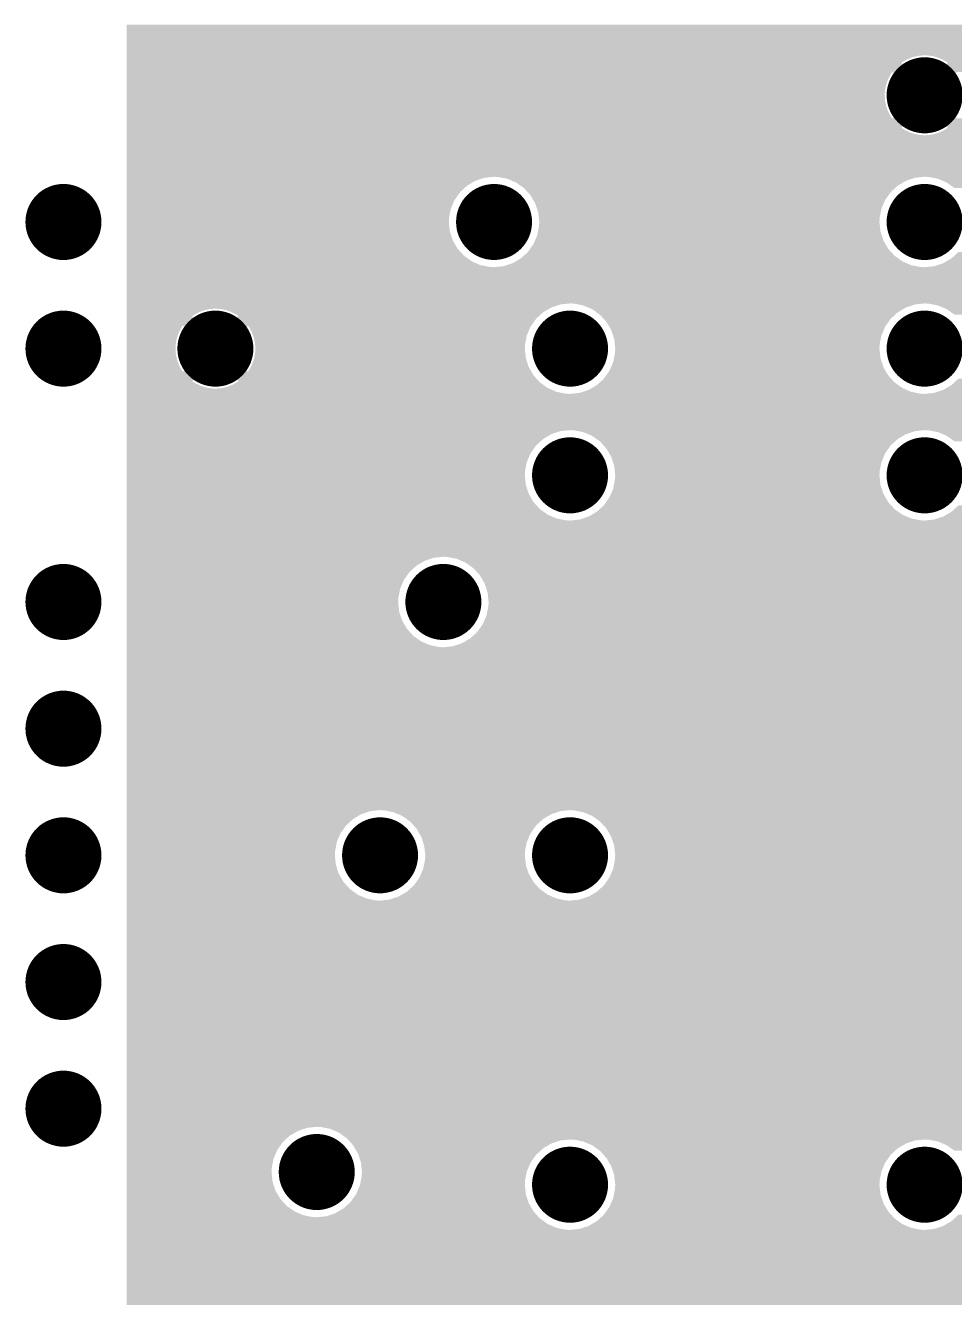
# Model space of a CAD drawing. Extents: x 295 to 953, y 10 to 290.
# Drawn here: x 616.02 to 631.4, y 145.52 to 166.56 of the extents above; entities that cross this region are included whole.
import ezdxf

# ---------------------------------------------------------------- set-up
doc = ezdxf.new("R2010")
doc.units = 0
doc.header["$LTSCALE"] = 5
doc.header["$MEASUREMENT"] = 0
doc.layers.get('0').update_dxf_attribs({"linetype": 'CONTINUOUS', "lineweight": 25})

msp = doc.modelspace()

# ---------------------------------------------------------------- linework, layer by layer
at = {"const_width": 0.629}
for points in [[(630.587, 165.409, 1), (631.216, 165.409, 1)], [(616.338, 163.313, 1), (616.967, 163.313, 1)], [(623.463, 163.313, 1), (624.091, 163.313, 1)], [(630.587, 163.313, 1), (631.216, 163.313, 1)], [(616.338, 161.218, 1), (616.967, 161.218, 1)], [(618.852, 161.218, 1), (619.481, 161.218, 1)], [(624.72, 161.218, 1), (625.349, 161.218, 1)], [(630.587, 161.218, 1), (631.216, 161.218, 1)], [(624.72, 159.122, 1), (625.349, 159.122, 1)], [(630.587, 159.122, 1), (631.216, 159.122, 1)], [(616.338, 157.027, 1), (616.967, 157.027, 1)], [(622.624, 157.027, 1), (623.253, 157.027, 1)], [(616.338, 154.931, 1), (616.967, 154.931, 1)], [(616.338, 152.836, 1), (616.967, 152.836, 1)], [(621.577, 152.836, 1), (622.205, 152.836, 1)], [(624.72, 152.836, 1), (625.349, 152.836, 1)], [(616.338, 150.74, 1), (616.967, 150.74, 1)], [(616.338, 148.645, 1), (616.967, 148.645, 1)], [(620.529, 147.597, 1), (621.158, 147.597, 1)], [(624.72, 147.387, 1), (625.349, 147.387, 1)], [(630.587, 147.387, 1), (631.216, 147.387, 1)]]:
    msp.add_lwpolyline(points, format="xyb", close=True, dxfattribs=at)
for points in [[(617.7, 166.069), (617.7, 166.576), (639.996, 166.069), (639.784, 166.576)], [(617.7, 166.067), (617.7, 166.069), (630.855, 166.067), (630.902, 166.069)], [(617.7, 166.062), (617.7, 166.067), (630.808, 166.062), (630.855, 166.067)], [(617.7, 166.054), (617.7, 166.062), (630.762, 166.054), (630.808, 166.062)], [(617.7, 166.042), (617.7, 166.054), (630.716, 166.042), (630.762, 166.054)], [(617.7, 166.027), (617.7, 166.042), (630.671, 166.027), (630.716, 166.042)], [(630.934, 166.068), (630.902, 166.069), (639.996, 166.068), (639.996, 166.069)], [(630.981, 166.064), (630.934, 166.068), (639.998, 166.064), (639.996, 166.068)], [(631.028, 166.057), (630.981, 166.064), (640.001, 166.057), (639.998, 166.064)], [(631.073, 166.046), (631.028, 166.057), (640.005, 166.046), (640.001, 166.057)], [(631.118, 166.032), (631.073, 166.046), (640.011, 166.032), (640.005, 166.046)], [(617.7, 166.009), (617.7, 166.027), (630.628, 166.009), (630.671, 166.027)], [(617.7, 165.988), (617.7, 166.009), (630.586, 165.988), (630.628, 166.009)], [(617.7, 165.964), (617.7, 165.988), (630.545, 165.964), (630.586, 165.988)], [(617.7, 165.946), (617.7, 165.964), (630.518, 165.946), (630.545, 165.964)], [(617.7, 165.827), (617.7, 165.946), (630.638, 165.827), (630.518, 165.946)], [(630.638, 165.827), (630.667, 165.844), (631.166, 165.827), (631.136, 165.844)], [(630.667, 165.844), (630.673, 165.847), (631.136, 165.844), (631.13, 165.847)], [(630.673, 165.847), (630.704, 165.862), (631.13, 165.847), (631.099, 165.862)], [(630.704, 165.862), (630.71, 165.864), (631.099, 165.862), (631.094, 165.864)], [(630.71, 165.864), (630.742, 165.877), (631.094, 165.864), (631.061, 165.877)], [(630.742, 165.877), (630.749, 165.879), (631.061, 165.877), (631.055, 165.879)], [(630.749, 165.879), (630.781, 165.888), (631.055, 165.879), (631.022, 165.888)], [(630.781, 165.888), (630.788, 165.89), (631.022, 165.888), (631.016, 165.89)], [(630.788, 165.89), (630.821, 165.896), (631.016, 165.89), (630.982, 165.896)], [(630.821, 165.896), (630.829, 165.897), (630.982, 165.896), (630.976, 165.897)], [(630.829, 165.897), (630.861, 165.901), (630.976, 165.897), (630.94, 165.901)], [(630.861, 165.901), (630.873, 165.902), (630.94, 165.901), (630.936, 165.902)], [(630.873, 165.902), (630.902, 165.903), (630.936, 165.902), (630.902, 165.903)], [(631.162, 166.015), (631.118, 166.032), (640.018, 166.015), (640.011, 166.032)], [(631.205, 165.995), (631.162, 166.015), (640.027, 165.995), (640.018, 166.015)], [(631.166, 165.827), (631.269, 165.931), (640.01, 165.827), (640.054, 165.931)], [(631.246, 165.972), (631.205, 165.995), (640.036, 165.972), (640.027, 165.995)], [(631.285, 165.946), (631.246, 165.972), (640.047, 165.946), (640.036, 165.972)], [(631.27, 165.931), (631.285, 165.946), (640.054, 165.931), (640.047, 165.946)], [(617.7, 165.792), (617.7, 165.827), (639.995, 165.792), (640.01, 165.827)], [(617.7, 165.753), (617.7, 165.792), (630.338, 165.753), (630.364, 165.792)], [(617.7, 165.712), (617.7, 165.753), (630.315, 165.712), (630.338, 165.753)], [(617.7, 165.669), (617.7, 165.712), (630.295, 165.669), (630.315, 165.712)], [(617.7, 165.625), (617.7, 165.669), (630.278, 165.625), (630.295, 165.669)], [(617.7, 165.58), (617.7, 165.625), (630.264, 165.58), (630.278, 165.625)], [(630.483, 165.673), (630.364, 165.792), (631.32, 165.673), (631.439, 165.792)], [(630.451, 165.612), (630.463, 165.637), (631.352, 165.612), (631.34, 165.637)], [(630.463, 165.637), (630.47, 165.649), (631.34, 165.637), (631.334, 165.649)], [(630.47, 165.649), (630.483, 165.673), (631.334, 165.649), (631.32, 165.673)], [(617.7, 165.535), (617.7, 165.58), (630.254, 165.535), (630.264, 165.58)], [(617.7, 165.488), (617.7, 165.535), (630.246, 165.488), (630.254, 165.535)], [(617.7, 165.441), (617.7, 165.488), (630.242, 165.441), (630.246, 165.488)], [(617.7, 165.394), (617.7, 165.441), (630.242, 165.394), (630.242, 165.441)], [(630.407, 165.415), (630.408, 165.443), (631.396, 165.415), (631.395, 165.443)], [(630.407, 165.402), (630.407, 165.415), (631.396, 165.402), (631.396, 165.415)], [(630.408, 165.443), (630.41, 165.456), (631.395, 165.443), (631.394, 165.456)], [(630.41, 165.456), (630.413, 165.483), (631.394, 165.456), (631.39, 165.483)], [(630.413, 165.483), (630.415, 165.496), (631.39, 165.483), (631.388, 165.496)], [(630.415, 165.496), (630.421, 165.523), (631.388, 165.496), (631.382, 165.523)], [(630.421, 165.523), (630.424, 165.536), (631.382, 165.523), (631.379, 165.536)], [(630.424, 165.536), (630.432, 165.562), (631.379, 165.536), (631.371, 165.562)], [(630.432, 165.562), (630.436, 165.575), (631.371, 165.562), (631.367, 165.575)], [(630.436, 165.575), (630.446, 165.6), (631.367, 165.575), (631.357, 165.6)], [(630.446, 165.6), (630.451, 165.612), (631.357, 165.6), (631.352, 165.612)], [(617.7, 165.347), (617.7, 165.394), (630.244, 165.347), (630.242, 165.394)], [(617.7, 165.301), (617.7, 165.347), (630.25, 165.301), (630.244, 165.347)], [(617.7, 165.254), (617.7, 165.301), (630.26, 165.254), (630.25, 165.301)], [(617.7, 165.209), (617.7, 165.254), (630.272, 165.209), (630.26, 165.254)], [(617.7, 165.165), (617.7, 165.209), (630.288, 165.165), (630.272, 165.209)], [(630.409, 165.374), (630.407, 165.402), (631.395, 165.374), (631.396, 165.402)], [(630.409, 165.361), (630.409, 165.374), (631.394, 165.361), (631.395, 165.374)], [(630.413, 165.334), (630.409, 165.361), (631.39, 165.334), (631.394, 165.361)], [(630.415, 165.321), (630.413, 165.334), (631.388, 165.321), (631.39, 165.334)], [(630.421, 165.294), (630.415, 165.321), (631.383, 165.294), (631.388, 165.321)], [(630.424, 165.281), (630.421, 165.294), (631.379, 165.281), (631.383, 165.294)], [(630.432, 165.255), (630.424, 165.281), (631.372, 165.255), (631.379, 165.281)], [(630.436, 165.242), (630.432, 165.255), (631.367, 165.242), (631.372, 165.255)], [(630.446, 165.217), (630.436, 165.242), (631.357, 165.217), (631.367, 165.242)], [(630.451, 165.205), (630.446, 165.217), (631.352, 165.205), (631.357, 165.217)], [(630.464, 165.18), (630.451, 165.205), (631.34, 165.18), (631.352, 165.205)], [(617.7, 165.122), (617.7, 165.165), (630.307, 165.122), (630.288, 165.165)], [(617.7, 165.08), (617.7, 165.122), (630.329, 165.08), (630.307, 165.122)], [(617.7, 165.04), (617.7, 165.08), (630.354, 165.04), (630.329, 165.08)], [(617.7, 165.025), (617.7, 165.04), (630.364, 165.025), (630.354, 165.04)], [(617.7, 164.99), (617.7, 165.025), (639.712, 164.99), (639.716, 165.025)], [(617.7, 164.871), (617.7, 164.99), (630.518, 164.871), (630.638, 164.99)], [(630.364, 165.025), (630.483, 165.144), (631.439, 165.025), (631.32, 165.144)], [(630.469, 165.168), (630.464, 165.18), (631.333, 165.168), (631.34, 165.18)], [(630.483, 165.145), (630.469, 165.168), (631.32, 165.145), (631.333, 165.168)], [(630.483, 165.144), (630.483, 165.145), (631.32, 165.144), (631.32, 165.145)], [(630.668, 164.973), (630.638, 164.99), (631.136, 164.973), (631.166, 164.99)], [(631.229, 164.927), (631.166, 164.99), (639.704, 164.927), (639.712, 164.99)], [(617.7, 164.845), (617.7, 164.871), (630.558, 164.845), (630.518, 164.871)], [(617.7, 164.822), (617.7, 164.845), (630.599, 164.822), (630.558, 164.845)], [(617.7, 164.802), (617.7, 164.822), (630.641, 164.802), (630.599, 164.822)], [(617.7, 164.785), (617.7, 164.802), (630.685, 164.785), (630.641, 164.802)], [(617.7, 164.771), (617.7, 164.785), (630.73, 164.771), (630.685, 164.785)], [(630.673, 164.97), (630.668, 164.973), (631.13, 164.97), (631.136, 164.973)], [(630.704, 164.955), (630.673, 164.97), (631.1, 164.955), (631.13, 164.97)], [(630.71, 164.953), (630.704, 164.955), (631.093, 164.953), (631.1, 164.955)], [(630.742, 164.941), (630.71, 164.953), (631.062, 164.941), (631.093, 164.953)], [(630.748, 164.939), (630.742, 164.941), (631.055, 164.939), (631.062, 164.941)], [(630.782, 164.929), (630.748, 164.939), (631.023, 164.929), (631.055, 164.939)], [(630.787, 164.928), (630.782, 164.929), (631.015, 164.928), (631.023, 164.929)], [(630.822, 164.921), (630.787, 164.928), (630.983, 164.921), (631.015, 164.928)], [(630.827, 164.92), (630.822, 164.921), (630.974, 164.92), (630.983, 164.921)], [(630.863, 164.916), (630.827, 164.92), (630.942, 164.916), (630.974, 164.92)], [(630.867, 164.915), (630.863, 164.916), (630.93, 164.915), (630.942, 164.916)], [(630.902, 164.914), (630.867, 164.915), (630.902, 164.914), (630.93, 164.915)], [(631.056, 164.767), (631.101, 164.779), (639.703, 164.767), (639.703, 164.779)], [(631.101, 164.779), (631.145, 164.795), (639.703, 164.779), (639.703, 164.795)], [(631.145, 164.795), (631.188, 164.814), (639.703, 164.795), (639.703, 164.814)], [(631.188, 164.814), (631.23, 164.836), (639.703, 164.814), (639.703, 164.836)], [(631.271, 164.885), (631.229, 164.927), (639.703, 164.885), (639.704, 164.927)], [(631.23, 164.836), (631.27, 164.861), (639.703, 164.836), (639.703, 164.861)], [(631.27, 164.861), (631.285, 164.871), (639.703, 164.861), (639.703, 164.871)], [(631.285, 164.871), (631.271, 164.885), (639.703, 164.871), (639.703, 164.885)], [(617.7, 164.761), (617.7, 164.771), (630.776, 164.761), (630.73, 164.771)], [(617.7, 164.753), (617.7, 164.761), (630.822, 164.753), (630.776, 164.761)], [(617.7, 164.749), (617.7, 164.753), (630.869, 164.749), (630.822, 164.753)], [(617.7, 164.061), (617.7, 164.749), (639.703, 164.061), (639.703, 164.749)], [(617.7, 164.749), (617.7, 164.749), (630.916, 164.749), (630.869, 164.749)], [(630.916, 164.749), (630.963, 164.751), (639.703, 164.749), (639.703, 164.751)], [(630.963, 164.751), (631.01, 164.757), (639.703, 164.751), (639.703, 164.757)], [(631.01, 164.757), (631.056, 164.767), (639.703, 164.757), (639.703, 164.767)], [(617.7, 164.044), (617.7, 164.061), (623.62, 164.044), (623.777, 164.061)], [(617.7, 163.995), (617.7, 164.044), (623.469, 163.995), (623.62, 164.044)], [(617.7, 163.915), (617.7, 163.995), (623.333, 163.915), (623.469, 163.995)], [(623.843, 164.058), (623.777, 164.061), (630.874, 164.058), (630.902, 164.061)], [(623.913, 164.044), (623.843, 164.058), (630.744, 164.044), (630.874, 164.058)], [(623.998, 164.028), (623.913, 164.044), (630.694, 164.028), (630.744, 164.044)], [(624.074, 163.995), (623.998, 164.028), (630.594, 163.995), (630.694, 164.028)], [(624.143, 163.965), (624.074, 163.995), (630.543, 163.965), (630.594, 163.995)], [(624.214, 163.915), (624.143, 163.965), (630.458, 163.915), (630.543, 163.965)], [(630.967, 164.058), (630.902, 164.061), (639.703, 164.058), (639.703, 164.061)], [(631.123, 164.028), (630.967, 164.058), (639.703, 164.028), (639.703, 164.058)], [(631.268, 163.965), (631.123, 164.028), (639.703, 163.965), (639.703, 164.028)], [(631.397, 163.874), (631.268, 163.965), (639.703, 163.874), (639.703, 163.965)], [(617.7, 163.808), (617.7, 163.915), (623.216, 163.808), (623.333, 163.915)], [(617.7, 163.679), (617.7, 163.808), (623.125, 163.679), (623.216, 163.808)], [(624.272, 163.874), (624.214, 163.915), (630.412, 163.874), (630.458, 163.915)], [(624.332, 163.808), (624.272, 163.874), (630.341, 163.808), (630.412, 163.874)], [(624.379, 163.757), (624.332, 163.808), (630.305, 163.757), (630.341, 163.808)], [(624.424, 163.679), (624.379, 163.757), (630.249, 163.679), (630.305, 163.757)], [(617.7, 163.534), (617.7, 163.679), (623.062, 163.534), (623.125, 163.679)], [(617.7, 163.379), (617.7, 163.534), (623.032, 163.379), (623.062, 163.534)], [(624.459, 163.621), (624.424, 163.679), (630.224, 163.621), (630.249, 163.679)], [(624.487, 163.534), (624.459, 163.621), (630.187, 163.534), (630.224, 163.621)], [(624.508, 163.47), (624.487, 163.534), (630.174, 163.47), (630.187, 163.534)], [(617.7, 163.313), (617.7, 163.379), (623.029, 163.313), (623.032, 163.379)], [(617.7, 163.156), (617.7, 163.313), (623.046, 163.156), (623.029, 163.313)], [(624.518, 163.379), (624.508, 163.47), (630.156, 163.379), (630.174, 163.47)], [(624.525, 163.313), (624.518, 163.379), (630.154, 163.313), (630.156, 163.379)], [(624.522, 163.247), (624.525, 163.313), (630.161, 163.247), (630.154, 163.313)], [(617.7, 163.006), (617.7, 163.156), (623.095, 163.006), (623.046, 163.156)], [(624.454, 163.006), (624.492, 163.092), (630.22, 163.006), (630.191, 163.092)], [(624.492, 163.092), (624.504, 163.156), (630.191, 163.092), (630.17, 163.156)], [(624.504, 163.156), (624.522, 163.247), (630.17, 163.156), (630.161, 163.247)], [(617.7, 162.869), (617.7, 163.006), (623.175, 162.869), (623.095, 163.006)], [(624.374, 162.869), (624.429, 162.947), (630.3, 162.869), (630.254, 162.947)], [(624.429, 162.947), (624.454, 163.006), (630.254, 162.947), (630.22, 163.006)], [(617.7, 162.752), (617.7, 162.869), (623.282, 162.752), (623.175, 162.869)], [(617.7, 162.661), (617.7, 162.752), (623.411, 162.661), (623.282, 162.752)], [(624.135, 162.661), (624.221, 162.711), (630.535, 162.661), (630.465, 162.711)], [(624.221, 162.711), (624.266, 162.752), (630.465, 162.711), (630.406, 162.752)], [(624.266, 162.752), (624.338, 162.818), (630.406, 162.752), (630.346, 162.818)], [(624.338, 162.818), (624.374, 162.869), (630.346, 162.818), (630.3, 162.869)], [(631.209, 162.631), (631.346, 162.711), (639.703, 162.631), (639.703, 162.711)], [(631.346, 162.711), (631.462, 162.818), (639.703, 162.711), (639.703, 162.818)], [(617.7, 162.598), (617.7, 162.661), (623.556, 162.598), (623.411, 162.661)], [(617.7, 162.568), (617.7, 162.598), (623.711, 162.568), (623.556, 162.598)], [(617.7, 162.565), (617.7, 162.568), (623.777, 162.565), (623.711, 162.568)], [(617.7, 161.966), (617.7, 162.565), (639.703, 161.966), (639.703, 162.565)], [(623.777, 162.565), (623.804, 162.568), (630.902, 162.565), (630.836, 162.568)], [(623.804, 162.568), (623.934, 162.582), (630.836, 162.568), (630.765, 162.582)], [(623.934, 162.582), (623.985, 162.598), (630.765, 162.582), (630.681, 162.598)], [(623.985, 162.598), (624.084, 162.631), (630.681, 162.598), (630.604, 162.631)], [(624.084, 162.631), (624.135, 162.661), (630.604, 162.631), (630.535, 162.661)], [(630.902, 162.565), (631.059, 162.582), (639.703, 162.565), (639.703, 162.582)], [(631.059, 162.582), (631.209, 162.631), (639.703, 162.582), (639.703, 162.631)], [(617.7, 161.949), (617.7, 161.966), (624.877, 161.949), (625.034, 161.966)], [(617.7, 161.9), (617.7, 161.949), (624.727, 161.9), (624.877, 161.949)], [(617.7, 161.878), (617.7, 161.9), (624.689, 161.878), (624.727, 161.9)], [(617.7, 161.876), (617.7, 161.878), (619.12, 161.876), (619.167, 161.878)], [(617.7, 161.871), (617.7, 161.876), (619.073, 161.871), (619.12, 161.876)], [(617.7, 161.863), (617.7, 161.871), (619.027, 161.863), (619.073, 161.871)], [(617.7, 161.851), (617.7, 161.863), (618.981, 161.851), (619.027, 161.863)], [(617.7, 161.836), (617.7, 161.851), (618.937, 161.836), (618.981, 161.851)], [(617.7, 161.818), (617.7, 161.836), (618.893, 161.818), (618.937, 161.836)], [(619.199, 161.877), (619.167, 161.878), (624.688, 161.877), (624.689, 161.878)], [(619.246, 161.873), (619.199, 161.877), (624.681, 161.873), (624.688, 161.877)], [(619.293, 161.866), (619.246, 161.873), (624.669, 161.866), (624.681, 161.873)], [(619.339, 161.855), (619.293, 161.866), (624.65, 161.855), (624.669, 161.866)], [(619.383, 161.841), (619.339, 161.855), (624.627, 161.841), (624.65, 161.855)], [(619.427, 161.824), (619.383, 161.841), (624.598, 161.824), (624.627, 161.841)], [(625.1, 161.963), (625.034, 161.966), (630.874, 161.963), (630.902, 161.966)], [(625.17, 161.949), (625.1, 161.963), (630.744, 161.949), (630.874, 161.963)], [(625.255, 161.932), (625.17, 161.949), (630.694, 161.932), (630.744, 161.949)], [(625.331, 161.9), (625.255, 161.932), (630.594, 161.9), (630.694, 161.932)], [(625.401, 161.87), (625.331, 161.9), (630.543, 161.87), (630.594, 161.9)], [(625.471, 161.82), (625.401, 161.87), (630.458, 161.82), (630.543, 161.87)], [(630.967, 161.963), (630.902, 161.966), (639.703, 161.963), (639.703, 161.966)], [(631.123, 161.932), (630.967, 161.963), (639.703, 161.932), (639.703, 161.963)], [(631.268, 161.87), (631.123, 161.932), (639.703, 161.87), (639.703, 161.932)], [(631.397, 161.778), (631.268, 161.87), (639.703, 161.778), (639.703, 161.87)], [(617.7, 161.797), (617.7, 161.818), (618.851, 161.797), (618.893, 161.818)], [(617.7, 161.773), (617.7, 161.797), (618.811, 161.773), (618.851, 161.797)], [(617.7, 161.755), (617.7, 161.773), (618.784, 161.755), (618.811, 161.773)], [(617.7, 161.636), (617.7, 161.755), (618.903, 161.636), (618.784, 161.755)], [(617.7, 161.601), (617.7, 161.636), (624.394, 161.601), (624.419, 161.636)], [(618.903, 161.636), (618.932, 161.653), (619.431, 161.636), (619.401, 161.653)], [(618.932, 161.653), (618.939, 161.656), (619.401, 161.653), (619.396, 161.656)], [(618.939, 161.656), (618.969, 161.671), (619.396, 161.656), (619.364, 161.671)], [(618.969, 161.671), (618.976, 161.673), (619.364, 161.671), (619.359, 161.673)], [(618.976, 161.673), (619.007, 161.686), (619.359, 161.673), (619.326, 161.686)], [(619.007, 161.686), (619.014, 161.688), (619.326, 161.686), (619.321, 161.688)], [(619.014, 161.688), (619.046, 161.697), (619.321, 161.688), (619.287, 161.697)], [(619.046, 161.697), (619.053, 161.699), (619.287, 161.697), (619.281, 161.699)], [(619.053, 161.699), (619.086, 161.705), (619.281, 161.699), (619.247, 161.705)], [(619.086, 161.705), (619.094, 161.706), (619.247, 161.705), (619.241, 161.706)], [(619.094, 161.706), (619.126, 161.71), (619.241, 161.706), (619.205, 161.71)], [(619.126, 161.71), (619.138, 161.711), (619.205, 161.71), (619.201, 161.711)], [(619.138, 161.711), (619.167, 161.712), (619.201, 161.711), (619.167, 161.712)], [(619.437, 161.82), (619.427, 161.824), (624.59, 161.82), (624.598, 161.824)], [(619.431, 161.636), (619.508, 161.713), (624.419, 161.636), (624.474, 161.713)], [(619.47, 161.804), (619.437, 161.82), (624.573, 161.804), (624.59, 161.82)], [(619.511, 161.781), (619.47, 161.804), (624.548, 161.781), (624.573, 161.804)], [(619.508, 161.713), (619.55, 161.755), (624.474, 161.713), (624.52, 161.755)], [(619.55, 161.755), (619.511, 161.781), (624.52, 161.755), (624.548, 161.781)], [(625.53, 161.778), (625.471, 161.82), (630.412, 161.778), (630.458, 161.82)], [(625.589, 161.713), (625.53, 161.778), (630.341, 161.713), (630.412, 161.778)], [(625.636, 161.662), (625.589, 161.713), (630.305, 161.662), (630.341, 161.713)], [(625.682, 161.584), (625.636, 161.662), (630.249, 161.584), (630.305, 161.662)], [(617.7, 161.562), (617.7, 161.601), (618.603, 161.562), (618.629, 161.601)], [(617.7, 161.521), (617.7, 161.562), (618.58, 161.521), (618.603, 161.562)], [(617.7, 161.478), (617.7, 161.521), (618.56, 161.478), (618.58, 161.521)], [(617.7, 161.434), (617.7, 161.478), (618.543, 161.434), (618.56, 161.478)], [(617.7, 161.389), (617.7, 161.434), (618.529, 161.389), (618.543, 161.434)], [(618.749, 161.482), (618.629, 161.601), (619.585, 161.482), (619.704, 161.601)], [(618.701, 161.384), (618.711, 161.409), (619.633, 161.384), (619.622, 161.409)], [(618.711, 161.409), (618.717, 161.421), (619.622, 161.409), (619.617, 161.421)], [(618.717, 161.421), (618.728, 161.446), (619.617, 161.421), (619.605, 161.446)], [(618.728, 161.446), (618.735, 161.458), (619.605, 161.446), (619.599, 161.458)], [(618.735, 161.458), (618.749, 161.482), (619.599, 161.458), (619.585, 161.482)], [(619.715, 161.586), (619.704, 161.601), (624.383, 161.586), (624.394, 161.601)], [(619.716, 161.584), (619.715, 161.586), (624.382, 161.584), (624.383, 161.586)], [(619.739, 161.546), (619.716, 161.584), (624.366, 161.546), (624.382, 161.584)], [(619.761, 161.504), (619.739, 161.546), (624.348, 161.504), (624.366, 161.546)], [(619.78, 161.461), (619.761, 161.504), (624.329, 161.461), (624.348, 161.504)], [(619.788, 161.439), (619.78, 161.461), (624.32, 161.439), (624.329, 161.461)], [(619.796, 161.417), (619.788, 161.439), (624.315, 161.417), (624.32, 161.439)], [(619.809, 161.372), (619.796, 161.417), (624.306, 161.372), (624.315, 161.417)], [(625.716, 161.525), (625.682, 161.584), (630.224, 161.525), (630.249, 161.584)], [(625.745, 161.439), (625.716, 161.525), (630.187, 161.439), (630.224, 161.525)], [(625.766, 161.375), (625.745, 161.439), (630.174, 161.375), (630.187, 161.439)], [(617.7, 161.344), (617.7, 161.389), (618.519, 161.344), (618.529, 161.389)], [(617.7, 161.297), (617.7, 161.344), (618.512, 161.297), (618.519, 161.344)], [(617.7, 161.25), (617.7, 161.297), (618.508, 161.25), (618.512, 161.297)], [(617.7, 161.203), (617.7, 161.25), (618.507, 161.203), (618.508, 161.25)], [(617.7, 161.156), (617.7, 161.203), (618.51, 161.156), (618.507, 161.203)], [(618.672, 161.211), (618.673, 161.224), (619.661, 161.211), (619.661, 161.224)], [(618.674, 161.183), (618.672, 161.211), (619.66, 161.183), (619.661, 161.211)], [(618.673, 161.252), (618.675, 161.265), (619.66, 161.252), (619.659, 161.265)], [(618.673, 161.224), (618.673, 161.252), (619.661, 161.224), (619.66, 161.252)], [(618.675, 161.265), (618.678, 161.292), (619.659, 161.265), (619.655, 161.292)], [(618.678, 161.292), (618.68, 161.305), (619.655, 161.292), (619.654, 161.305)], [(618.68, 161.305), (618.686, 161.332), (619.654, 161.305), (619.648, 161.332)], [(618.686, 161.332), (618.689, 161.345), (619.648, 161.332), (619.645, 161.345)], [(618.689, 161.345), (618.697, 161.371), (619.645, 161.345), (619.636, 161.371)], [(618.697, 161.371), (618.701, 161.384), (619.636, 161.371), (619.633, 161.384)], [(619.818, 161.326), (619.809, 161.372), (624.297, 161.326), (624.306, 161.372)], [(619.823, 161.283), (619.818, 161.326), (624.289, 161.283), (624.297, 161.326)], [(619.824, 161.279), (619.823, 161.283), (624.289, 161.279), (624.289, 161.283)], [(619.827, 161.232), (619.824, 161.279), (624.287, 161.232), (624.289, 161.279)], [(619.826, 161.185), (619.827, 161.218), (624.29, 161.185), (624.286, 161.218)], [(619.827, 161.218), (619.827, 161.232), (624.286, 161.218), (624.287, 161.232)], [(625.775, 161.283), (625.766, 161.375), (630.156, 161.283), (630.174, 161.375)], [(625.782, 161.218), (625.775, 161.283), (630.154, 161.218), (630.156, 161.283)], [(625.779, 161.152), (625.782, 161.218), (630.161, 161.152), (630.154, 161.218)], [(617.7, 161.11), (617.7, 161.156), (618.516, 161.11), (618.51, 161.156)], [(617.7, 161.063), (617.7, 161.11), (618.525, 161.063), (618.516, 161.11)], [(617.7, 161.018), (617.7, 161.063), (618.538, 161.018), (618.525, 161.063)], [(617.7, 160.974), (617.7, 161.018), (618.553, 160.974), (618.538, 161.018)], [(618.675, 161.17), (618.674, 161.183), (619.659, 161.17), (619.66, 161.183)], [(618.678, 161.143), (618.675, 161.17), (619.656, 161.143), (619.659, 161.17)], [(618.68, 161.13), (618.678, 161.143), (619.653, 161.13), (619.656, 161.143)], [(618.686, 161.103), (618.68, 161.13), (619.648, 161.103), (619.653, 161.13)], [(618.689, 161.09), (618.686, 161.103), (619.644, 161.09), (619.648, 161.103)], [(618.697, 161.064), (618.689, 161.09), (619.637, 161.064), (619.644, 161.09)], [(618.701, 161.051), (618.697, 161.064), (619.632, 161.051), (619.637, 161.064)], [(618.711, 161.026), (618.701, 161.051), (619.623, 161.026), (619.632, 161.051)], [(618.716, 161.014), (618.711, 161.026), (619.617, 161.014), (619.623, 161.026)], [(618.729, 160.989), (618.716, 161.014), (619.605, 160.989), (619.617, 161.014)], [(618.735, 160.977), (618.729, 160.989), (619.599, 160.977), (619.605, 160.989)], [(619.773, 160.957), (619.79, 161.001), (624.337, 160.957), (624.322, 161.001)], [(619.79, 161.001), (619.804, 161.046), (624.322, 161.001), (624.308, 161.046)], [(619.804, 161.046), (619.808, 161.06), (624.308, 161.046), (624.303, 161.06)], [(619.808, 161.06), (619.815, 161.092), (624.303, 161.06), (624.3, 161.092)], [(619.815, 161.092), (619.822, 161.138), (624.3, 161.092), (624.295, 161.138)], [(619.822, 161.138), (619.826, 161.185), (624.295, 161.138), (624.29, 161.185)], [(625.712, 160.91), (625.749, 160.997), (630.22, 160.91), (630.191, 160.997)], [(625.749, 160.997), (625.761, 161.06), (630.191, 160.997), (630.17, 161.06)], [(625.761, 161.06), (625.779, 161.152), (630.17, 161.06), (630.161, 161.152)], [(617.7, 160.931), (617.7, 160.974), (618.572, 160.931), (618.553, 160.974)], [(617.7, 160.889), (617.7, 160.931), (618.594, 160.889), (618.572, 160.931)], [(617.7, 160.849), (617.7, 160.889), (618.619, 160.849), (618.594, 160.889)], [(617.7, 160.834), (617.7, 160.849), (618.629, 160.834), (618.619, 160.849)], [(617.7, 160.799), (617.7, 160.834), (624.417, 160.799), (624.397, 160.834)], [(617.7, 160.68), (617.7, 160.799), (618.784, 160.68), (618.903, 160.799)], [(618.629, 160.834), (618.749, 160.953), (619.704, 160.834), (619.585, 160.953)], [(618.749, 160.954), (618.735, 160.977), (619.585, 160.954), (619.599, 160.977)], [(618.749, 160.953), (618.749, 160.954), (619.585, 160.953), (619.585, 160.954)], [(618.933, 160.782), (618.903, 160.799), (619.401, 160.782), (619.431, 160.799)], [(618.938, 160.779), (618.933, 160.782), (619.395, 160.779), (619.401, 160.782)], [(618.969, 160.764), (618.938, 160.779), (619.365, 160.764), (619.395, 160.779)], [(619.457, 160.774), (619.431, 160.799), (624.432, 160.774), (624.417, 160.799)], [(619.704, 160.834), (619.73, 160.874), (624.397, 160.834), (624.374, 160.874)], [(619.73, 160.874), (619.751, 160.91), (624.374, 160.874), (624.352, 160.91)], [(619.751, 160.91), (619.753, 160.915), (624.352, 160.91), (624.351, 160.915)], [(619.753, 160.915), (619.773, 160.957), (624.351, 160.915), (624.337, 160.957)], [(625.631, 160.774), (625.686, 160.851), (630.3, 160.774), (630.254, 160.851)], [(625.686, 160.851), (625.712, 160.91), (630.254, 160.851), (630.22, 160.91)], [(617.7, 160.654), (617.7, 160.68), (618.823, 160.654), (618.784, 160.68)], [(617.7, 160.631), (617.7, 160.654), (618.864, 160.631), (618.823, 160.654)], [(617.7, 160.611), (617.7, 160.631), (618.906, 160.611), (618.864, 160.631)], [(617.7, 160.594), (617.7, 160.611), (618.95, 160.594), (618.906, 160.611)], [(617.7, 160.58), (617.7, 160.594), (618.995, 160.58), (618.95, 160.594)], [(617.7, 160.57), (617.7, 160.58), (619.041, 160.57), (618.995, 160.58)], [(617.7, 160.562), (617.7, 160.57), (619.087, 160.562), (619.041, 160.57)], [(618.975, 160.762), (618.969, 160.764), (619.358, 160.762), (619.365, 160.764)], [(619.007, 160.75), (618.975, 160.762), (619.327, 160.75), (619.358, 160.762)], [(619.013, 160.748), (619.007, 160.75), (619.32, 160.748), (619.327, 160.75)], [(619.047, 160.738), (619.013, 160.748), (619.288, 160.738), (619.32, 160.748)], [(619.052, 160.737), (619.047, 160.738), (619.28, 160.737), (619.288, 160.738)], [(619.087, 160.73), (619.052, 160.737), (619.248, 160.73), (619.28, 160.737)], [(619.092, 160.729), (619.087, 160.73), (619.24, 160.729), (619.248, 160.73)], [(619.128, 160.725), (619.092, 160.729), (619.208, 160.725), (619.24, 160.729)], [(619.133, 160.724), (619.128, 160.725), (619.196, 160.724), (619.208, 160.725)], [(619.167, 160.723), (619.133, 160.724), (619.167, 160.723), (619.196, 160.724)], [(619.267, 160.565), (619.275, 160.566), (624.668, 160.565), (624.666, 160.566)], [(619.275, 160.566), (619.321, 160.576), (624.666, 160.566), (624.653, 160.576)], [(619.321, 160.576), (619.366, 160.588), (624.653, 160.576), (624.635, 160.588)], [(619.366, 160.588), (619.411, 160.604), (624.635, 160.588), (624.613, 160.604)], [(619.411, 160.604), (619.454, 160.623), (624.613, 160.604), (624.587, 160.623)], [(619.454, 160.623), (619.495, 160.645), (624.587, 160.623), (624.556, 160.645)], [(619.55, 160.68), (619.457, 160.774), (624.518, 160.68), (624.432, 160.774)], [(619.495, 160.645), (619.514, 160.657), (624.556, 160.645), (624.539, 160.657)], [(619.514, 160.657), (619.535, 160.67), (624.539, 160.657), (624.527, 160.67)], [(619.535, 160.67), (619.55, 160.68), (624.527, 160.67), (624.518, 160.68)], [(625.393, 160.565), (625.478, 160.615), (630.535, 160.565), (630.465, 160.615)], [(625.478, 160.615), (625.523, 160.657), (630.465, 160.615), (630.406, 160.657)], [(625.523, 160.657), (625.595, 160.722), (630.406, 160.657), (630.346, 160.722)], [(625.595, 160.722), (625.631, 160.774), (630.346, 160.722), (630.3, 160.774)], [(631.209, 160.536), (631.346, 160.615), (639.703, 160.536), (639.703, 160.615)], [(631.346, 160.615), (631.462, 160.722), (639.703, 160.615), (639.703, 160.722)], [(617.7, 160.558), (617.7, 160.562), (619.134, 160.558), (619.087, 160.562)], [(617.7, 160.503), (617.7, 160.558), (624.813, 160.503), (624.686, 160.558)], [(617.7, 160.558), (617.7, 160.558), (619.181, 160.558), (619.134, 160.558)], [(617.7, 160.472), (617.7, 160.503), (624.968, 160.472), (624.813, 160.503)], [(617.7, 160.469), (617.7, 160.472), (625.034, 160.469), (624.968, 160.472)], [(617.7, 159.87), (617.7, 160.469), (639.703, 159.87), (639.703, 160.469)], [(619.181, 160.558), (619.228, 160.56), (624.686, 160.558), (624.679, 160.56)], [(619.228, 160.56), (619.267, 160.565), (624.679, 160.56), (624.668, 160.565)], [(625.034, 160.469), (625.062, 160.472), (630.902, 160.469), (630.836, 160.472)], [(625.062, 160.472), (625.191, 160.486), (630.836, 160.472), (630.765, 160.486)], [(625.191, 160.486), (625.242, 160.503), (630.765, 160.486), (630.681, 160.503)], [(625.242, 160.503), (625.342, 160.536), (630.681, 160.503), (630.604, 160.536)], [(625.342, 160.536), (625.393, 160.565), (630.604, 160.536), (630.535, 160.565)], [(630.902, 160.469), (631.059, 160.486), (639.703, 160.469), (639.703, 160.486)], [(631.059, 160.486), (631.209, 160.536), (639.703, 160.486), (639.703, 160.536)], [(617.7, 159.853), (617.7, 159.87), (624.877, 159.853), (625.034, 159.87)], [(617.7, 159.804), (617.7, 159.853), (624.727, 159.804), (624.877, 159.853)], [(617.7, 159.724), (617.7, 159.804), (624.59, 159.724), (624.727, 159.804)], [(617.7, 159.617), (617.7, 159.724), (624.474, 159.617), (624.59, 159.724)], [(625.1, 159.867), (625.034, 159.87), (630.874, 159.867), (630.902, 159.87)], [(625.17, 159.853), (625.1, 159.867), (630.744, 159.853), (630.874, 159.867)], [(625.255, 159.837), (625.17, 159.853), (630.694, 159.837), (630.744, 159.853)], [(625.331, 159.804), (625.255, 159.837), (630.594, 159.804), (630.694, 159.837)], [(625.401, 159.774), (625.331, 159.804), (630.543, 159.774), (630.594, 159.804)], [(625.471, 159.724), (625.401, 159.774), (630.458, 159.724), (630.543, 159.774)], [(625.53, 159.683), (625.471, 159.724), (630.412, 159.683), (630.458, 159.724)], [(630.967, 159.867), (630.902, 159.87), (639.703, 159.867), (639.703, 159.87)], [(631.123, 159.837), (630.967, 159.867), (639.703, 159.837), (639.703, 159.867)], [(631.268, 159.774), (631.123, 159.837), (639.703, 159.774), (639.703, 159.837)], [(631.397, 159.683), (631.268, 159.774), (639.703, 159.683), (639.703, 159.774)], [(617.7, 159.488), (617.7, 159.617), (624.382, 159.488), (624.474, 159.617)], [(625.589, 159.617), (625.53, 159.683), (630.341, 159.617), (630.412, 159.683)], [(625.636, 159.566), (625.589, 159.617), (630.305, 159.566), (630.341, 159.617)], [(625.682, 159.488), (625.636, 159.566), (630.249, 159.488), (630.305, 159.566)], [(617.7, 159.343), (617.7, 159.488), (624.32, 159.343), (624.382, 159.488)], [(617.7, 159.188), (617.7, 159.343), (624.289, 159.188), (624.32, 159.343)], [(625.716, 159.43), (625.682, 159.488), (630.224, 159.43), (630.249, 159.488)], [(625.745, 159.343), (625.716, 159.43), (630.187, 159.343), (630.224, 159.43)], [(625.766, 159.279), (625.745, 159.343), (630.174, 159.279), (630.187, 159.343)], [(617.7, 159.122), (617.7, 159.188), (624.286, 159.122), (624.289, 159.188)], [(617.7, 158.965), (617.7, 159.122), (624.303, 158.965), (624.286, 159.122)], [(625.775, 159.188), (625.766, 159.279), (630.156, 159.188), (630.174, 159.279)], [(625.782, 159.122), (625.775, 159.188), (630.154, 159.122), (630.156, 159.188)], [(625.779, 159.056), (625.782, 159.122), (630.161, 159.056), (630.154, 159.122)], [(617.7, 158.815), (617.7, 158.965), (624.352, 158.815), (624.303, 158.965)], [(625.712, 158.815), (625.749, 158.901), (630.22, 158.815), (630.191, 158.901)], [(625.749, 158.901), (625.761, 158.965), (630.191, 158.901), (630.17, 158.965)], [(625.761, 158.965), (625.779, 159.056), (630.17, 158.965), (630.161, 159.056)], [(617.7, 158.678), (617.7, 158.815), (624.432, 158.678), (624.352, 158.815)], [(617.7, 158.561), (617.7, 158.678), (624.539, 158.561), (624.432, 158.678)], [(625.595, 158.627), (625.631, 158.678), (630.346, 158.627), (630.3, 158.678)], [(625.631, 158.678), (625.686, 158.756), (630.3, 158.678), (630.254, 158.756)], [(625.686, 158.756), (625.712, 158.815), (630.254, 158.756), (630.22, 158.815)], [(617.7, 158.47), (617.7, 158.561), (624.668, 158.47), (624.539, 158.561)], [(617.7, 158.407), (617.7, 158.47), (624.813, 158.407), (624.668, 158.47)], [(625.342, 158.44), (625.393, 158.47), (630.604, 158.44), (630.535, 158.47)], [(625.393, 158.47), (625.478, 158.52), (630.535, 158.47), (630.465, 158.52)], [(625.478, 158.52), (625.523, 158.561), (630.465, 158.52), (630.406, 158.561)], [(625.523, 158.561), (625.595, 158.627), (630.406, 158.561), (630.346, 158.627)], [(631.209, 158.44), (631.346, 158.52), (639.703, 158.44), (639.703, 158.52)], [(631.346, 158.52), (631.462, 158.627), (639.703, 158.52), (639.703, 158.627)], [(617.7, 158.377), (617.7, 158.407), (624.968, 158.377), (624.813, 158.407)], [(617.7, 158.374), (617.7, 158.377), (625.034, 158.374), (624.968, 158.377)], [(617.7, 157.775), (617.7, 158.374), (639.703, 157.775), (639.703, 158.374)], [(625.034, 158.374), (625.062, 158.377), (630.902, 158.374), (630.836, 158.377)], [(625.062, 158.377), (625.191, 158.391), (630.836, 158.377), (630.765, 158.391)], [(625.191, 158.391), (625.242, 158.407), (630.765, 158.391), (630.681, 158.407)], [(625.242, 158.407), (625.342, 158.44), (630.681, 158.407), (630.604, 158.44)], [(630.902, 158.374), (631.059, 158.391), (639.703, 158.374), (639.703, 158.391)], [(631.059, 158.391), (631.209, 158.44), (639.703, 158.391), (639.703, 158.44)], [(617.7, 157.758), (617.7, 157.775), (622.781, 157.758), (622.939, 157.775)], [(617.7, 157.709), (617.7, 157.758), (622.631, 157.709), (622.781, 157.758)], [(617.7, 157.629), (617.7, 157.709), (622.495, 157.629), (622.631, 157.709)], [(617.7, 157.522), (617.7, 157.629), (622.378, 157.522), (622.495, 157.629)], [(623.005, 157.772), (622.939, 157.775), (639.703, 157.772), (639.703, 157.775)], [(623.16, 157.741), (623.005, 157.772), (639.703, 157.741), (639.703, 157.772)], [(623.305, 157.679), (623.16, 157.741), (639.703, 157.679), (639.703, 157.741)], [(623.434, 157.587), (623.305, 157.679), (639.703, 157.587), (639.703, 157.679)], [(617.7, 157.393), (617.7, 157.522), (622.286, 157.393), (622.378, 157.522)], [(623.541, 157.471), (623.434, 157.587), (639.703, 157.471), (639.703, 157.587)], [(623.621, 157.334), (623.541, 157.471), (639.703, 157.334), (639.703, 157.471)], [(617.7, 157.248), (617.7, 157.393), (622.224, 157.248), (622.286, 157.393)], [(617.7, 157.092), (617.7, 157.248), (622.194, 157.092), (622.224, 157.248)], [(623.67, 157.184), (623.621, 157.334), (639.703, 157.184), (639.703, 157.334)], [(617.7, 157.027), (617.7, 157.092), (622.191, 157.027), (622.194, 157.092)], [(617.7, 156.869), (617.7, 157.027), (622.207, 156.869), (622.191, 157.027)], [(623.687, 157.027), (623.67, 157.184), (639.703, 157.027), (639.703, 157.184)], [(623.684, 156.961), (623.687, 157.027), (639.703, 156.961), (639.703, 157.027)], [(617.7, 156.719), (617.7, 156.869), (622.257, 156.719), (622.207, 156.869)], [(623.628, 156.746), (623.653, 156.806), (637.11, 156.746), (637.226, 156.806)], [(623.653, 156.806), (623.657, 156.826), (637.226, 156.806), (637.266, 156.826)], [(623.657, 156.826), (623.667, 156.876), (637.266, 156.826), (637.433, 156.876)], [(623.667, 156.876), (623.67, 156.892), (637.433, 156.876), (637.607, 156.892)], [(623.67, 156.892), (623.684, 156.961), (639.703, 156.892), (639.703, 156.961)], [(617.7, 156.583), (617.7, 156.719), (622.337, 156.583), (622.257, 156.719)], [(617.7, 156.466), (617.7, 156.583), (622.443, 156.466), (622.337, 156.583)], [(623.499, 156.531), (623.574, 156.637), (636.883, 156.531), (636.973, 156.637)], [(623.574, 156.637), (623.591, 156.66), (636.973, 156.637), (637.003, 156.66)], [(623.591, 156.66), (623.628, 156.746), (637.003, 156.66), (637.11, 156.746)], [(617.7, 156.374), (617.7, 156.466), (622.572, 156.374), (622.443, 156.466)], [(617.7, 156.312), (617.7, 156.374), (622.718, 156.312), (622.572, 156.374)], [(623.259, 156.352), (623.383, 156.424), (636.773, 156.352), (636.814, 156.424)], [(623.383, 156.424), (623.47, 156.504), (636.814, 156.424), (636.86, 156.504)], [(623.47, 156.504), (623.499, 156.531), (636.86, 156.504), (636.883, 156.531)], [(617.7, 156.281), (617.7, 156.312), (622.873, 156.281), (622.718, 156.312)], [(617.7, 156.278), (617.7, 156.281), (622.939, 156.278), (622.873, 156.281)], [(617.7, 156.187), (617.7, 156.278), (636.717, 156.187), (636.748, 156.278)], [(617.7, 156.013), (617.7, 156.187), (636.694, 156.013), (636.717, 156.187)], [(622.939, 156.278), (623.096, 156.295), (636.748, 156.278), (636.754, 156.295)], [(623.096, 156.295), (623.246, 156.345), (636.754, 156.295), (636.771, 156.345)], [(623.246, 156.345), (623.259, 156.352), (636.771, 156.345), (636.773, 156.352)], [(617.7, 155.979), (617.7, 156.013), (636.694, 155.979), (636.694, 156.013)], [(617.7, 155.805), (617.7, 155.979), (636.71, 155.805), (636.694, 155.979)], [(617.7, 155.637), (617.7, 155.805), (636.76, 155.637), (636.71, 155.805)], [(617.7, 155.482), (617.7, 155.637), (636.84, 155.482), (636.76, 155.637)], [(617.7, 155.345), (617.7, 155.482), (636.949, 155.345), (636.84, 155.482)], [(617.7, 155.231), (617.7, 155.345), (637.082, 155.231), (636.949, 155.345)], [(617.7, 155.145), (617.7, 155.231), (637.234, 155.145), (637.082, 155.231)], [(617.7, 155.089), (617.7, 155.145), (637.4, 155.089), (637.234, 155.145)], [(617.7, 155.066), (617.7, 155.089), (637.573, 155.066), (637.4, 155.089)], [(617.7, 155.065), (617.7, 155.066), (637.607, 155.065), (637.573, 155.066)], [(617.7, 153.584), (617.7, 155.065), (639.703, 153.584), (639.703, 155.065)], [(617.7, 153.567), (617.7, 153.584), (621.734, 153.567), (621.891, 153.584)], [(617.7, 153.518), (617.7, 153.567), (621.583, 153.518), (621.734, 153.567)], [(617.7, 153.438), (617.7, 153.518), (621.447, 153.438), (621.583, 153.518)], [(617.7, 153.331), (617.7, 153.438), (621.33, 153.331), (621.447, 153.438)], [(621.957, 153.581), (621.891, 153.584), (625.007, 153.581), (625.034, 153.584)], [(622.027, 153.567), (621.957, 153.581), (624.877, 153.567), (625.007, 153.581)], [(622.112, 153.55), (622.027, 153.567), (624.826, 153.55), (624.877, 153.567)], [(622.188, 153.518), (622.112, 153.55), (624.727, 153.518), (624.826, 153.55)], [(622.257, 153.488), (622.188, 153.518), (624.676, 153.488), (624.727, 153.518)], [(622.328, 153.438), (622.257, 153.488), (624.59, 153.438), (624.676, 153.488)], [(622.386, 153.396), (622.328, 153.438), (624.545, 153.396), (624.59, 153.438)], [(625.1, 153.581), (625.034, 153.584), (639.703, 153.581), (639.703, 153.584)], [(625.255, 153.55), (625.1, 153.581), (639.703, 153.55), (639.703, 153.581)], [(625.401, 153.488), (625.255, 153.55), (639.703, 153.488), (639.703, 153.55)], [(625.53, 153.396), (625.401, 153.488), (639.703, 153.396), (639.703, 153.488)], [(617.7, 153.202), (617.7, 153.331), (621.239, 153.202), (621.33, 153.331)], [(617.7, 153.057), (617.7, 153.202), (621.176, 153.057), (621.239, 153.202)], [(622.446, 153.331), (622.386, 153.396), (624.474, 153.331), (624.545, 153.396)], [(622.493, 153.28), (622.446, 153.331), (624.437, 153.28), (624.474, 153.331)], [(622.538, 153.202), (622.493, 153.28), (624.382, 153.202), (624.437, 153.28)], [(622.573, 153.143), (622.538, 153.202), (624.357, 153.143), (624.382, 153.202)], [(625.636, 153.28), (625.53, 153.396), (639.703, 153.28), (639.703, 153.396)], [(625.716, 153.143), (625.636, 153.28), (639.703, 153.143), (639.703, 153.28)], [(617.7, 152.901), (617.7, 153.057), (621.146, 152.901), (621.176, 153.057)], [(622.601, 153.057), (622.573, 153.143), (624.32, 153.057), (624.357, 153.143)], [(622.622, 152.993), (622.601, 153.057), (624.307, 152.993), (624.32, 153.057)], [(622.632, 152.901), (622.622, 152.993), (624.289, 152.901), (624.307, 152.993)], [(625.766, 152.993), (625.716, 153.143), (639.703, 152.993), (639.703, 153.143)], [(625.782, 152.836), (625.766, 152.993), (639.703, 152.836), (639.703, 152.993)], [(617.7, 152.836), (617.7, 152.901), (621.143, 152.836), (621.146, 152.901)], [(617.7, 152.678), (617.7, 152.836), (621.16, 152.678), (621.143, 152.836)], [(622.639, 152.836), (622.632, 152.901), (624.286, 152.836), (624.289, 152.901)], [(622.636, 152.77), (622.639, 152.836), (624.293, 152.77), (624.286, 152.836)], [(625.779, 152.77), (625.782, 152.836), (639.703, 152.77), (639.703, 152.836)], [(617.7, 152.528), (617.7, 152.678), (621.209, 152.528), (621.16, 152.678)], [(622.568, 152.528), (622.606, 152.615), (624.352, 152.528), (624.324, 152.615)], [(622.606, 152.615), (622.618, 152.678), (624.324, 152.615), (624.303, 152.678)], [(622.618, 152.678), (622.636, 152.77), (624.303, 152.678), (624.293, 152.77)], [(625.686, 152.469), (625.749, 152.615), (639.703, 152.469), (639.703, 152.615)], [(625.749, 152.615), (625.779, 152.77), (639.703, 152.615), (639.703, 152.77)], [(617.7, 152.392), (617.7, 152.528), (621.289, 152.392), (621.209, 152.528)], [(617.7, 152.275), (617.7, 152.392), (621.396, 152.275), (621.289, 152.392)], [(622.452, 152.34), (622.488, 152.392), (624.479, 152.34), (624.432, 152.392)], [(622.488, 152.392), (622.543, 152.469), (624.432, 152.392), (624.387, 152.469)], [(622.543, 152.469), (622.568, 152.528), (624.387, 152.469), (624.352, 152.528)], [(625.595, 152.34), (625.686, 152.469), (639.703, 152.34), (639.703, 152.469)], [(617.7, 152.183), (617.7, 152.275), (621.525, 152.183), (621.396, 152.275)], [(617.7, 152.121), (617.7, 152.183), (621.67, 152.121), (621.525, 152.183)], [(622.099, 152.121), (622.198, 152.154), (624.813, 152.121), (624.737, 152.154)], [(622.198, 152.154), (622.249, 152.183), (624.737, 152.154), (624.668, 152.183)], [(622.249, 152.183), (622.335, 152.233), (624.668, 152.183), (624.597, 152.233)], [(622.335, 152.233), (622.38, 152.275), (624.597, 152.233), (624.539, 152.275)], [(622.38, 152.275), (622.452, 152.34), (624.539, 152.275), (624.479, 152.34)], [(625.191, 152.104), (625.342, 152.154), (639.703, 152.104), (639.703, 152.154)], [(625.342, 152.154), (625.478, 152.233), (639.703, 152.154), (639.703, 152.233)], [(625.478, 152.233), (625.595, 152.34), (639.703, 152.233), (639.703, 152.34)], [(617.7, 152.09), (617.7, 152.121), (621.825, 152.09), (621.67, 152.121)], [(617.7, 152.087), (617.7, 152.09), (621.891, 152.087), (621.825, 152.09)], [(617.7, 148.345), (617.7, 152.087), (639.703, 148.345), (639.703, 152.087)], [(621.891, 152.087), (621.918, 152.09), (625.034, 152.087), (624.968, 152.09)], [(621.918, 152.09), (622.048, 152.104), (624.968, 152.09), (624.898, 152.104)], [(622.048, 152.104), (622.099, 152.121), (624.898, 152.104), (624.813, 152.121)], [(625.034, 152.087), (625.191, 152.104), (639.703, 152.087), (639.703, 152.104)], [(617.7, 148.328), (617.7, 148.345), (620.686, 148.328), (620.843, 148.345)], [(617.7, 148.279), (617.7, 148.328), (620.536, 148.279), (620.686, 148.328)], [(617.7, 148.199), (617.7, 148.279), (620.399, 148.199), (620.536, 148.279)], [(617.7, 148.092), (617.7, 148.199), (620.283, 148.092), (620.399, 148.199)], [(620.909, 148.342), (620.843, 148.345), (639.703, 148.342), (639.703, 148.345)], [(621.064, 148.312), (620.909, 148.342), (639.703, 148.312), (639.703, 148.342)], [(621.21, 148.249), (621.064, 148.312), (639.703, 148.249), (639.703, 148.312)], [(621.339, 148.157), (621.21, 148.249), (639.703, 148.157), (639.703, 148.249)], [(621.359, 148.135), (621.339, 148.157), (639.703, 148.135), (639.703, 148.157)], [(617.7, 147.963), (617.7, 148.092), (620.191, 147.963), (620.283, 148.092)], [(617.7, 147.818), (617.7, 147.963), (620.129, 147.818), (620.191, 147.963)], [(621.374, 148.119), (621.359, 148.135), (624.877, 148.119), (625.034, 148.135)], [(621.419, 148.069), (621.374, 148.119), (624.727, 148.069), (624.877, 148.119)], [(621.445, 148.041), (621.419, 148.069), (624.678, 148.041), (624.727, 148.069)], [(621.475, 147.989), (621.445, 148.041), (624.59, 147.989), (624.678, 148.041)], [(621.525, 147.904), (621.475, 147.989), (624.497, 147.904), (624.59, 147.989)], [(625.1, 148.132), (625.034, 148.135), (630.874, 148.132), (630.902, 148.135)], [(625.17, 148.119), (625.1, 148.132), (630.744, 148.119), (630.874, 148.132)], [(625.255, 148.102), (625.17, 148.119), (630.694, 148.102), (630.744, 148.119)], [(625.331, 148.069), (625.255, 148.102), (630.594, 148.069), (630.694, 148.102)], [(625.401, 148.04), (625.331, 148.069), (630.543, 148.04), (630.594, 148.069)], [(625.471, 147.989), (625.401, 148.04), (630.458, 147.989), (630.543, 148.04)], [(625.53, 147.948), (625.471, 147.989), (630.412, 147.948), (630.458, 147.989)], [(625.589, 147.883), (625.53, 147.948), (630.341, 147.883), (630.412, 147.948)], [(630.967, 148.132), (630.902, 148.135), (639.703, 148.132), (639.703, 148.135)], [(631.123, 148.102), (630.967, 148.132), (639.703, 148.102), (639.703, 148.132)], [(631.268, 148.04), (631.123, 148.102), (639.703, 148.04), (639.703, 148.102)], [(631.397, 147.948), (631.268, 148.04), (639.703, 147.948), (639.703, 148.04)], [(617.7, 147.663), (617.7, 147.818), (620.098, 147.663), (620.129, 147.818)], [(621.532, 147.883), (621.525, 147.904), (624.474, 147.883), (624.497, 147.904)], [(621.575, 147.754), (621.532, 147.883), (624.382, 147.754), (624.474, 147.883)], [(621.59, 147.608), (621.575, 147.754), (624.32, 147.608), (624.382, 147.754)], [(625.636, 147.831), (625.589, 147.883), (630.305, 147.831), (630.341, 147.883)], [(625.682, 147.754), (625.636, 147.831), (630.249, 147.754), (630.305, 147.831)], [(625.716, 147.695), (625.682, 147.754), (630.224, 147.695), (630.249, 147.754)], [(617.7, 147.597), (617.7, 147.663), (620.095, 147.597), (620.098, 147.663)], [(617.7, 147.44), (617.7, 147.597), (620.112, 147.44), (620.095, 147.597)], [(621.573, 147.453), (621.588, 147.531), (624.289, 147.453), (624.304, 147.531)], [(621.588, 147.531), (621.591, 147.597), (624.304, 147.531), (624.317, 147.597)], [(621.591, 147.597), (621.59, 147.608), (624.317, 147.597), (624.32, 147.608)], [(625.745, 147.608), (625.716, 147.695), (630.187, 147.608), (630.224, 147.695)], [(625.766, 147.545), (625.745, 147.608), (630.174, 147.545), (630.187, 147.608)], [(625.775, 147.453), (625.766, 147.545), (630.156, 147.453), (630.174, 147.545)], [(617.7, 147.289), (617.7, 147.44), (620.161, 147.289), (620.112, 147.44)], [(621.495, 147.23), (621.558, 147.376), (624.303, 147.23), (624.287, 147.376)], [(621.558, 147.376), (621.56, 147.387), (624.287, 147.376), (624.286, 147.387)], [(621.56, 147.387), (621.573, 147.453), (624.286, 147.387), (624.289, 147.453)], [(625.761, 147.23), (625.779, 147.321), (630.17, 147.23), (630.161, 147.321)], [(625.782, 147.387), (625.775, 147.453), (630.154, 147.387), (630.156, 147.453)], [(625.779, 147.321), (625.782, 147.387), (630.161, 147.321), (630.154, 147.387)], [(617.7, 147.153), (617.7, 147.289), (620.241, 147.153), (620.161, 147.289)], [(617.7, 147.036), (617.7, 147.153), (620.348, 147.036), (620.241, 147.153)], [(621.38, 147.08), (621.404, 147.102), (624.352, 147.08), (624.345, 147.102)], [(621.404, 147.102), (621.495, 147.23), (624.345, 147.102), (624.303, 147.23)], [(625.712, 147.08), (625.749, 147.166), (630.22, 147.08), (630.191, 147.166)], [(625.749, 147.166), (625.761, 147.23), (630.191, 147.166), (630.17, 147.23)], [(617.7, 146.945), (617.7, 147.036), (620.477, 146.945), (620.348, 147.036)], [(617.7, 146.882), (617.7, 146.945), (620.622, 146.882), (620.477, 146.945)], [(621, 146.865), (621.151, 146.915), (624.503, 146.865), (624.458, 146.915)], [(621.151, 146.915), (621.199, 146.943), (624.458, 146.915), (624.432, 146.943)], [(621.199, 146.943), (621.287, 146.995), (624.432, 146.943), (624.402, 146.995)], [(621.287, 146.995), (621.38, 147.08), (624.402, 146.995), (624.352, 147.08)], [(625.523, 146.827), (625.595, 146.892), (630.406, 146.827), (630.346, 146.892)], [(625.595, 146.892), (625.631, 146.943), (630.346, 146.892), (630.3, 146.943)], [(625.631, 146.943), (625.686, 147.021), (630.3, 146.943), (630.254, 147.021)], [(625.686, 147.021), (625.712, 147.08), (630.254, 147.021), (630.22, 147.08)], [(631.346, 146.785), (631.462, 146.892), (639.703, 146.785), (639.703, 146.892)], [(617.7, 146.852), (617.7, 146.882), (620.777, 146.852), (620.622, 146.882)], [(617.7, 146.849), (617.7, 146.852), (620.843, 146.849), (620.777, 146.852)], [(617.7, 146.827), (617.7, 146.849), (624.539, 146.827), (624.519, 146.849)], [(617.7, 146.735), (617.7, 146.827), (624.668, 146.735), (624.539, 146.827)], [(617.7, 146.673), (617.7, 146.735), (624.813, 146.673), (624.668, 146.735)], [(620.843, 146.849), (621, 146.865), (624.519, 146.849), (624.503, 146.865)], [(625.242, 146.673), (625.342, 146.705), (630.681, 146.673), (630.604, 146.705)], [(625.342, 146.705), (625.393, 146.735), (630.604, 146.705), (630.535, 146.735)], [(625.393, 146.735), (625.478, 146.785), (630.535, 146.735), (630.465, 146.785)], [(625.478, 146.785), (625.523, 146.827), (630.465, 146.785), (630.406, 146.827)], [(631.059, 146.656), (631.209, 146.705), (639.703, 146.656), (639.703, 146.705)], [(631.209, 146.705), (631.346, 146.785), (639.703, 146.705), (639.703, 146.785)], [(617.7, 146.642), (617.7, 146.673), (624.968, 146.642), (624.813, 146.673)], [(617.7, 146.639), (617.7, 146.642), (625.034, 146.639), (624.968, 146.642)], [(617.7, 142.358), (617.7, 146.639), (639.703, 142.358), (639.703, 146.639)], [(625.034, 146.639), (625.062, 146.642), (630.902, 146.639), (630.836, 146.642)], [(625.062, 146.642), (625.191, 146.656), (630.836, 146.642), (630.765, 146.656)], [(625.191, 146.656), (625.242, 146.673), (630.765, 146.656), (630.681, 146.673)], [(630.902, 146.639), (631.059, 146.656), (639.703, 146.639), (639.703, 146.656)]]:
    msp.add_solid(points)

doc.saveas('drawing.dxf')
